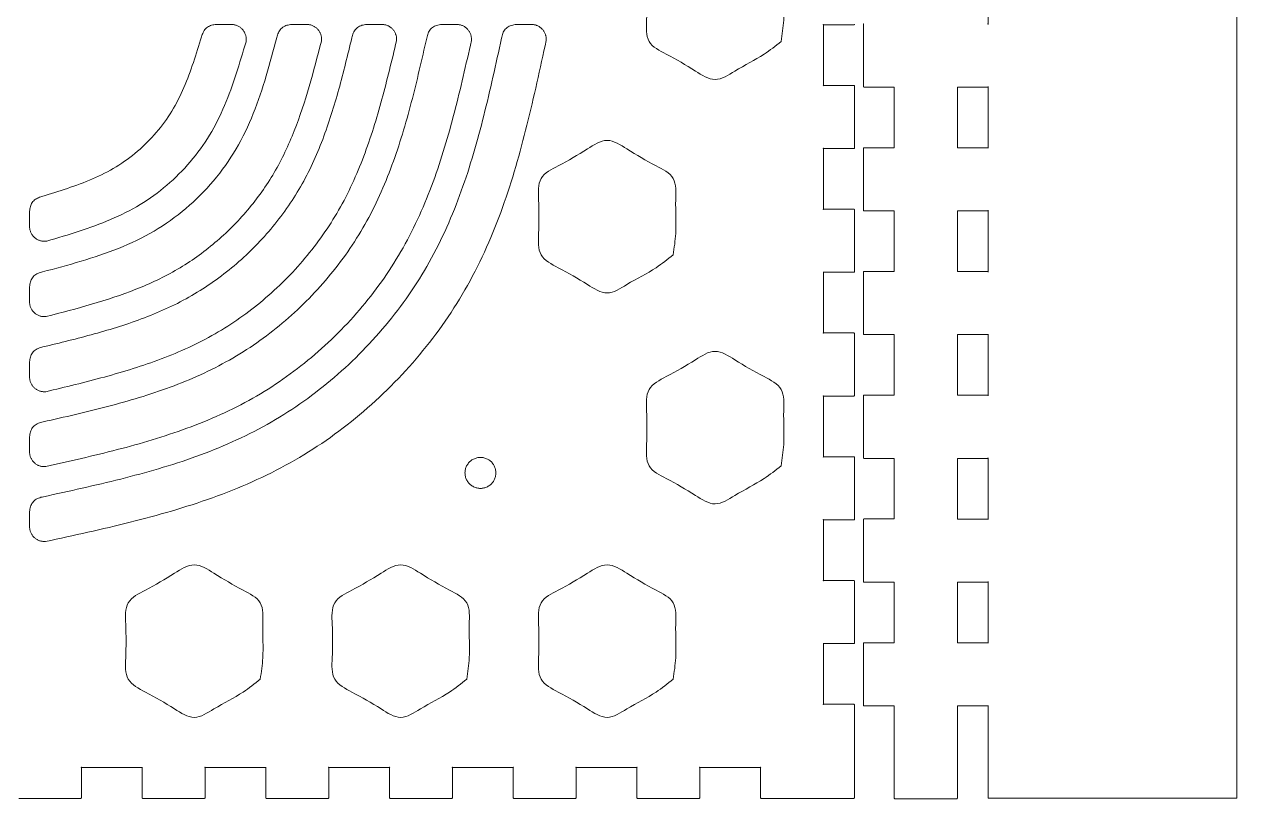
# Model space of a CAD drawing. Extents: x 10 to 568, y 23 to 1008.
# Drawn here: x 156 to 352, y 22.6 to 147.8 of the extents above; entities that cross this region are included whole.
import ezdxf

# ---------------------------------------------------------------- set-up
doc = ezdxf.new("R2010")
doc.units = 0
doc.layers.add('GEOMETRY', color=7, linetype='CONTINUOUS', lineweight=13)

msp = doc.modelspace()

# ---------------------------------------------------------------- linework, layer by layer
at = {"layer": 'GEOMETRY', "color": 7}
for points in [[(311.83937, 37.72765), (311.83937, 22.72339), (352.024, 22.72339), (352.024, 482.90769), (311.83937, 482.90769)], [(311.83937, 157.72702), (311.83937, 147.74778)], [(290.1, 137.9), (285.2, 137.9), (285.2, 147.7), (290.1, 147.7)], [(291.64157, 147.73801), (291.64157, 137.7376)], [(290.2, 127.8), (290.2, 137.8)], [(291.74182, 137.6378), (296.64177, 137.6378), (296.64177, 127.83788), (291.74182, 127.83788)], [(311.74167, 127.83735), (306.84172, 127.83735), (306.84172, 137.63727), (311.74167, 137.63727)], [(311.83937, 137.72669), (311.83937, 127.74745)], [(290.1, 117.9), (285.2, 117.9), (285.2, 127.7), (290.1, 127.7)], [(291.64157, 127.73762), (291.64157, 117.73772)], [(290.2, 107.8), (290.2, 117.8)], [(311.83937, 117.72686), (311.83937, 107.74762)], [(291.74182, 117.63802), (296.64177, 117.63802), (296.64177, 107.83756), (291.74182, 107.83756)], [(311.74167, 107.83702), (306.84172, 107.83702), (306.84172, 117.63748), (311.74167, 117.63748)], [(290.1, 97.9), (285.2, 97.9), (285.2, 107.7), (290.1, 107.7)], [(291.64157, 107.73786), (291.64157, 97.73796)], [(290.2, 87.8), (290.2, 97.8)], [(291.74182, 97.63771), (296.64177, 97.63771), (296.64177, 87.83778), (291.74182, 87.83778)], [(311.74167, 87.83719), (306.84172, 87.83719), (306.84172, 97.63712), (311.74167, 97.63712)], [(311.83937, 97.72706), (311.83937, 87.74729)], [(290.1, 77.9), (285.2, 77.9), (285.2, 87.7), (290.1, 87.7)], [(291.64157, 87.73753), (291.64157, 77.73763)], [(290.2, 67.8), (290.2, 77.8)], [(291.74182, 77.63793), (296.64177, 77.63793), (296.64177, 67.838), (291.74182, 67.838)], [(311.74167, 67.83739), (306.84172, 67.83739), (306.84172, 77.63732), (311.74167, 77.63732)], [(311.83937, 77.72673), (311.83937, 67.74749)], [(290.1, 57.9), (285.2, 57.9), (285.2, 67.7), (290.1, 67.7)], [(291.64157, 67.73775), (291.64157, 57.73785)], [(290.2, 47.8), (290.2, 57.8)], [(291.74182, 57.6376), (296.64177, 57.6376), (296.64177, 47.8377), (291.74182, 47.8377)], [(311.74167, 47.83709), (306.84172, 47.83709), (306.84172, 57.63699), (311.74167, 57.63699)], [(311.83937, 57.72692), (311.83937, 47.74769)], [(290.1, 37.9), (285.2, 37.9), (285.2, 47.7), (290.1, 47.7)], [(291.64157, 47.7379), (291.64157, 37.738)], [(290.2, 22.8), (290.2, 27.8), (290.2, 37.8)], [(291.74182, 37.63775), (296.64177, 37.63775), (296.64177, 27.73757), (296.64177, 22.73787)], [(306.84172, 22.73787), (306.84172, 27.73757), (306.84172, 37.63775), (311.74167, 37.63775)], [(165.2, 22.8), (165.2, 27.7), (175, 27.7), (175, 22.8)], [(185.2, 22.8), (185.2, 27.7), (195, 27.7), (195, 22.8)], [(205.2, 22.8), (205.2, 27.7), (215, 27.7), (215, 22.8)], [(225.2, 22.8), (225.2, 27.7), (235, 27.7), (235, 22.8)], [(245.2, 22.8), (245.2, 27.7), (255, 27.7), (255, 22.8)], [(265.2, 22.8), (265.2, 27.7), (275, 27.7), (275, 22.8)], [(155.1, 22.7), (165.1, 22.7)], [(175.1, 22.7), (185.1, 22.7)], [(195.1, 22.7), (205.1, 22.7)], [(215.1, 22.7), (225.1, 22.7)], [(235.1, 22.7), (245.1, 22.7)], [(255.1, 22.7), (265.1, 22.7)], [(275.1, 22.7), (285.1, 22.7), (290.1, 22.7)], [(296.74157, 22.63762), (301.74177, 22.63762), (306.74147, 22.63762)]]:
    msp.add_lwpolyline(points, dxfattribs=at)
at = {"layer": 'GEOMETRY', "color": 5}
for points in [[(186.994338, 147.756427), (189.441231, 147.756427)], [(199.191312, 147.756427), (201.622278, 147.756427)], [(211.329893, 147.756427), (213.753715, 147.756427)], [(223.440376, 147.756427), (225.860361, 147.756427)], [(235.535168, 147.756427), (237.952825, 147.756427)], [(156.80649, 117.567608), (156.80649, 115.121715)], [(156.80649, 105.370808), (156.80649, 102.940229)], [(156.80649, 93.232195), (156.80649, 90.80876)], [(156.80649, 81.122163), (156.80649, 78.701792)], [(156.80649, 69.027445), (156.80649, 66.609116)]]:
    msp.add_lwpolyline(points, dxfattribs=at)
at = {"layer": 'GEOMETRY', "color": 3}
for points in [[(278.35006, 145.01473)], [(260.88758, 110.52023)], [(278.35006, 76.44406)], [(194.11831, 41.94955)], [(227.50295, 41.94955)], [(260.88758, 41.94955)]]:
    msp.add_lwpolyline(points, close=True, dxfattribs=at)
at = {"layer": 'GEOMETRY', "color": 7}
for points in [[(311.83937, 137.72667)], [(311.83937, 117.72688)], [(311.83937, 97.72702)], [(311.83937, 77.72672)], [(311.83937, 57.72689)]]:
    msp.add_lwpolyline(points, close=True, dxfattribs=at)
at = {"layer": 'GEOMETRY', "color": 3}
for points, knots in [([(278.35006, 145.01473), (277.440145, 144.29188), (275.093166, 142.427407), (271.493252, 140.733374), (267.689118, 138.12951), (263.803475, 140.705376), (260.542546, 142.588073), (256.384274, 144.656366), (256.672517, 149.290129), (256.672404, 153.062638), (256.38449, 157.69656), (260.541545, 159.764175), (263.808691, 161.650333), (267.677523, 164.216848), (271.547854, 161.649821), (274.808782, 159.76712), (278.982376, 157.689991), (278.629418, 153.093581), (278.962298, 149.128948), (278.521108, 146.164166), (278.35006, 145.01473)], [0, 0, 0, 0, 3.456596, 8.915729, 12.372329, 15.828922, 21.288054, 24.744654, 28.201249, 33.66038, 37.116975, 40.573572, 46.032705, 49.489299, 52.9459, 58.405035, 61.861633, 65.318228, 70.777361, 74.233962, 74.233962, 74.233962, 74.233962]), ([(260.88758, 110.52023), (259.977665, 109.79738), (257.630687, 107.932905), (254.030775, 106.238869), (250.226645, 103.634999), (246.340998, 106.210868), (243.08007, 108.093569), (238.921791, 110.161856), (239.210047, 114.795621), (239.209935, 118.568131), (238.922005, 123.202059), (243.079067, 125.269672), (246.346214, 127.155828), (250.21505, 129.722336), (254.085377, 127.155314), (257.346304, 125.272617), (261.519897, 123.195489), (261.166947, 118.599077), (261.499828, 114.634443), (261.058631, 111.669664), (260.88758, 110.52023)], [0, 0, 0, 0, 3.456598, 8.91573, 12.372325, 15.828926, 21.288061, 24.744659, 28.201253, 33.660386, 37.116987, 40.573584, 46.032716, 49.489316, 52.94591, 58.40504, 61.861636, 65.318238, 70.777371, 74.233966, 74.233966, 74.233966, 74.233966]), ([(278.35006, 76.44406), (277.440145, 75.721208), (275.093168, 73.856729), (271.493252, 72.162695), (267.689118, 69.55883), (263.803475, 72.134696), (260.542546, 74.017393), (256.384274, 76.085686), (256.672517, 80.719449), (256.672403, 84.491958), (256.384491, 89.12588), (260.541543, 91.1935), (263.808691, 93.079656), (267.677523, 95.646167), (271.547854, 93.079144), (274.808785, 91.196446), (278.982375, 89.119311), (278.629419, 84.522903), (278.962299, 80.558272), (278.521108, 77.593494), (278.35006, 76.44406)], [0, 0, 0, 0, 3.456601, 8.915734, 12.372334, 15.828928, 21.28806, 24.74466, 28.201255, 33.660385, 37.11698, 40.573581, 46.032712, 49.489306, 52.945906, 58.40504, 61.86164, 65.318234, 70.777365, 74.233959, 74.233959, 74.233959, 74.233959]), ([(194.11831, 41.94955), (193.208395, 41.2267), (190.861416, 39.362224), (187.261502, 37.668188), (183.457368, 35.064319), (179.571725, 37.640189), (176.310798, 39.522889), (172.152523, 41.591176), (172.440768, 46.22494), (172.440654, 49.997452), (172.152738, 54.631379), (176.309795, 56.698995), (179.576941, 58.585153), (183.445773, 61.151668), (187.316104, 58.584641), (190.577032, 56.70194), (194.750628, 54.62481), (194.397667, 50.028396), (194.730549, 46.063764), (194.289358, 43.098984), (194.11831, 41.94955)], [0, 0, 0, 0, 3.456598, 8.915733, 12.372334, 15.828928, 21.288061, 24.744659, 28.201254, 33.660387, 37.116989, 40.573587, 46.032719, 49.489314, 52.945915, 58.405049, 61.861647, 65.318249, 70.777382, 74.233976, 74.233976, 74.233976, 74.233976]), ([(227.50295, 41.94955), (226.593035, 41.2267), (224.246057, 39.362225), (220.646145, 37.668189), (216.842015, 35.064319), (212.956368, 37.640188), (209.69544, 39.522889), (205.537161, 41.591176), (205.825417, 46.224941), (205.825304, 49.997451), (205.537376, 54.631379), (209.694437, 56.698995), (212.961584, 58.585154), (216.83042, 61.151668), (220.700747, 58.58464), (223.961674, 56.70194), (228.135266, 54.624809), (227.782317, 50.028397), (228.115198, 46.063763), (227.674001, 43.098984), (227.50295, 41.94955)], [0, 0, 0, 0, 3.456598, 8.91573, 12.372325, 15.828926, 21.288061, 24.744659, 28.201253, 33.660386, 37.116987, 40.573585, 46.03272, 49.489321, 52.945916, 58.405048, 61.861646, 65.318248, 70.777381, 74.233976, 74.233976, 74.233976, 74.233976]), ([(260.88758, 41.94955), (259.977665, 41.2267), (257.630687, 39.362225), (254.030775, 37.668189), (250.226645, 35.064319), (246.340998, 37.640188), (243.08007, 39.522889), (238.921791, 41.591176), (239.210047, 46.224941), (239.209934, 49.997451), (238.922006, 54.631379), (243.079067, 56.698995), (246.346214, 58.585154), (250.21505, 61.151668), (254.085377, 58.58464), (257.346304, 56.70194), (261.519896, 54.624809), (261.166947, 50.028397), (261.499828, 46.063763), (261.058631, 43.098984), (260.88758, 41.94955)], [0, 0, 0, 0, 3.456598, 8.91573, 12.372325, 15.828926, 21.288061, 24.744659, 28.201253, 33.660386, 37.116987, 40.573585, 46.03272, 49.489321, 52.945916, 58.405048, 61.861646, 65.318248, 70.777381, 74.233976, 74.233976, 74.233976, 74.233976])]:
    msp.add_open_spline(points, degree=3, knots=knots, dxfattribs=at)
at = {"layer": 'GEOMETRY', "color": 5}
for points, knots in [([(186.994338, 147.756427), (186.869662, 147.739058), (186.621464, 147.704481), (186.25402, 147.629539), (185.901546, 147.507972), (185.579563, 147.322009), (185.296093, 147.08456), (185.056586, 146.800148), (184.875094, 146.474456), (184.736894, 146.125847), (184.659344, 145.887559), (184.62039, 145.767863)], [0, 0, 0, 0, 0.377613, 0.751735, 1.123556, 1.490742, 1.860619, 2.227805, 2.599624, 2.973744, 3.351342, 3.351342, 3.351342, 3.351342]), ([(191.819941, 144.949163), (191.826211, 145.026887), (191.838719, 145.181958), (191.848182, 145.414684), (191.838469, 145.646418), (191.800499, 145.874803), (191.737836, 146.097555), (191.653191, 146.314199), (191.549008, 146.522854), (191.425672, 146.721181), (191.283976, 146.906442), (191.124487, 147.076625), (190.949102, 147.230843), (190.760372, 147.367856), (190.560568, 147.48694), (190.351114, 147.585326), (190.132066, 147.660308), (189.905065, 147.707901), (189.673954, 147.736807), (189.518931, 147.749876), (189.441231, 147.756427)], [0, 0, 0, 0, 0.233922, 0.466711, 0.698394, 0.928368, 1.159577, 1.391387, 1.625137, 1.858265, 2.090987, 2.323704, 2.556834, 2.790572, 3.022399, 3.253621, 3.483604, 3.715277, 3.948064, 4.181981, 4.181981, 4.181981, 4.181981]), ([(199.191312, 147.756427), (199.062489, 147.737883), (198.80612, 147.700979), (198.426933, 147.62102), (198.064282, 147.49128), (197.735273, 147.293207), (197.448352, 147.041345), (197.209321, 146.740774), (197.033676, 146.397997), (196.905252, 146.032371), (196.835435, 145.782947), (196.800352, 145.657614)], [0, 0, 0, 0, 0.390427, 0.776979, 1.160947, 1.539894, 1.921816, 2.30076, 2.684728, 3.071279, 3.461704, 3.461704, 3.461704, 3.461704]), ([(204.015222, 145.047162), (204.018395, 145.123206), (204.024725, 145.274943), (204.025253, 145.502332), (204.007593, 145.728115), (203.963151, 145.94979), (203.895294, 146.165339), (203.80663, 146.374404), (203.699638, 146.575366), (203.57463, 146.76601), (203.432425, 146.94382), (203.273544, 147.1069), (203.09981, 147.254504), (202.913608, 147.385506), (202.717087, 147.499297), (202.511571, 147.593254), (202.297099, 147.664797), (202.075214, 147.710172), (201.849495, 147.737732), (201.698135, 147.750185), (201.622278, 147.756427)], [0, 0, 0, 0, 0.228324, 0.455592, 0.681834, 0.906474, 1.132273, 1.358641, 1.586802, 1.814384, 2.041585, 2.268783, 2.496361, 2.724519, 2.95089, 3.176685, 3.401327, 3.627576, 3.854846, 4.083178, 4.083178, 4.083178, 4.083178]), ([(211.329893, 147.756427), (211.198658, 147.737185), (210.937544, 147.698899), (210.551556, 147.615963), (210.183062, 147.481362), (209.850135, 147.276109), (209.561447, 147.015759), (209.323004, 146.705734), (209.151193, 146.353048), (209.028974, 145.977644), (208.964015, 145.72186), (208.931366, 145.593302)], [0, 0, 0, 0, 0.397887, 0.79166, 1.182666, 1.568428, 1.957341, 2.3431, 2.734113, 3.127882, 3.525769, 3.525769, 3.525769, 3.525769]), ([(216.153248, 145.105347), (216.154658, 145.180344), (216.157471, 145.33), (216.152965, 145.554083), (216.13078, 145.77623), (216.082628, 145.993846), (216.011897, 146.205091), (215.921053, 146.409664), (215.812538, 146.606073), (215.686677, 146.792197), (215.54428, 146.965633), (215.385854, 147.124562), (215.213157, 147.268298), (215.028499, 147.395788), (214.833966, 147.506513), (214.630796, 147.597881), (214.41904, 147.667416), (214.200186, 147.711505), (213.977667, 147.738273), (213.828477, 147.750366), (213.753715, 147.756427)], [0, 0, 0, 0, 0.225024, 0.449034, 0.672063, 0.893561, 1.116161, 1.339305, 1.564171, 1.788481, 2.012423, 2.236364, 2.460677, 2.685549, 2.908686, 3.131287, 3.352784, 3.575811, 3.799822, 4.024836, 4.024836, 4.024836, 4.024836]), ([(223.440376, 147.756427), (223.307539, 147.736711), (223.043279, 147.697488), (222.652784, 147.612531), (222.280438, 147.474649), (221.944982, 147.264559), (221.655237, 146.998516), (221.417344, 146.682172), (221.248259, 146.322919), (221.130368, 145.941068), (221.068784, 145.681103), (221.037827, 145.550426)], [0, 0, 0, 0, 0.402845, 0.801408, 1.197095, 1.587375, 1.980918, 2.371188, 2.766878, 3.165446, 3.568299, 3.568299, 3.568299, 3.568299]), ([(228.263492, 145.145161), (228.263503, 145.21942), (228.263524, 145.367612), (228.255263, 145.589291), (228.231376, 145.809022), (228.180508, 146.023771), (228.107971, 146.23206), (228.015689, 146.433553), (227.906213, 146.626852), (227.779835, 146.809899), (227.63736, 146.980361), (227.479289, 147.136472), (227.307346, 147.27759), (227.123783, 147.402721), (226.930615, 147.51135), (226.729068, 147.600982), (226.519183, 147.669165), (226.302411, 147.712393), (226.08208, 147.738634), (225.934375, 147.750487), (225.860361, 147.756427)], [0, 0, 0, 0, 0.222765, 0.444551, 0.665291, 0.88463, 1.105042, 1.325982, 1.548593, 1.770663, 1.992378, 2.214094, 2.436169, 2.658784, 2.879731, 3.100143, 3.31948, 3.540305, 3.762083, 3.984833, 3.984833, 3.984833, 3.984833]), ([(235.535168, 147.756427), (235.401222, 147.736384), (235.134781, 147.696514), (234.74117, 147.610157), (234.366172, 147.470004), (234.029007, 147.256538), (233.73857, 146.986553), (233.501107, 146.665835), (233.333976, 146.302054), (233.219149, 145.915782), (233.159965, 145.652952), (233.130211, 145.520822)], [0, 0, 0, 0, 0.406283, 0.80816, 1.207081, 1.600465, 1.997211, 2.390597, 2.78952, 3.191406, 3.597692, 3.597692, 3.597692, 3.597692]), ([(240.358152, 145.173744), (240.357371, 145.247457), (240.355814, 145.394558), (240.345897, 145.61461), (240.318846, 145.832395), (240.266573, 146.04517), (240.19264, 146.251317), (240.099402, 146.450603), (239.989255, 146.641672), (239.862536, 146.822515), (239.720035, 146.990851), (239.562249, 147.144956), (239.39086, 147.284209), (239.208085, 147.407636), (239.015929, 147.514802), (238.815552, 147.603188), (238.607008, 147.670409), (238.391724, 147.713023), (238.172957, 147.738889), (238.026309, 147.750573), (237.952825, 147.756427)], [0, 0, 0, 0, 0.221148, 0.44132, 0.660546, 0.878337, 1.09718, 1.316539, 1.537536, 1.758, 1.978113, 2.198229, 2.418701, 2.639711, 2.859058, 3.077903, 3.295703, 3.514949, 3.735131, 3.956274, 3.956274, 3.956274, 3.956274]), ([(158.794543, 119.942045), (160.182397, 120.367562), (162.948623, 121.215688), (167.015296, 122.710517), (170.870284, 124.645604), (174.345029, 127.186437), (177.375977, 130.217389), (179.916829, 133.692122), (181.851917, 137.547111), (183.346742, 141.613786), (184.194872, 144.380009), (184.62039, 145.767863)], [0, 0, 0, 0, 4.354633, 8.679511, 12.985327, 17.248264, 21.53455, 25.79749, 30.103308, 34.428184, 38.782817, 38.782817, 38.782817, 38.782817]), ([(158.904557, 107.762599), (160.986209, 108.317275), (165.132802, 109.422173), (171.231986, 111.438986), (177.009896, 114.170733), (182.195266, 117.880696), (186.681771, 122.367106), (190.391839, 127.5524), (193.123714, 133.33025), (195.140646, 139.4294), (196.245632, 143.575972), (196.800352, 145.657614)], [0, 0, 0, 0, 6.462465, 12.873048, 19.249846, 25.55494, 31.900383, 38.205468, 44.582272, 50.992857, 57.455328, 57.455328, 57.455328, 57.455328]), ([(158.969194, 95.63113), (161.748381, 96.307501), (167.282349, 97.654302), (175.425593, 100.174364), (183.138423, 103.692358), (190.043793, 108.571491), (195.991003, 114.518704), (200.870135, 121.424072), (204.388124, 129.1369), (206.908185, 137.280144), (208.254992, 142.814113), (208.931366, 145.593302)], [0, 0, 0, 0, 8.58037, 17.08539, 25.54086, 33.894842, 42.307118, 50.661098, 59.116563, 67.62158, 76.201959, 76.201959, 76.201959, 76.201959]), ([(159.011713, 83.524162), (162.490177, 84.318439), (169.414752, 85.899607), (179.60749, 88.913388), (189.261043, 93.21231), (197.891027, 99.260544), (205.301542, 106.671072), (211.349758, 115.30107), (215.648658, 124.954635), (218.662404, 135.147383), (220.243556, 142.071961), (221.037827, 145.550426)], [0, 0, 0, 0, 10.70327, 21.306985, 31.844833, 42.250974, 52.733849, 63.139991, 73.67784, 84.281558, 94.984825, 94.984825, 94.984825, 94.984825]), ([(159.041823, 71.432507), (163.220519, 72.342519), (171.53747, 74.153735), (183.782723, 77.655753), (195.380284, 82.732558), (205.737501, 89.949876), (214.612793, 98.825159), (221.830112, 109.182372), (226.906939, 120.779922), (230.408975, 133.025174), (232.220197, 141.342126), (233.130211, 145.520822)], [0, 0, 0, 0, 12.829028, 25.533894, 38.15624, 50.616411, 63.172029, 75.632188, 88.254538, 100.959412, 113.788439, 113.788439, 113.788439, 113.788439]), ([(159.388956, 64.204053), (163.960066, 65.191539), (173.057761, 67.15689), (186.453082, 70.966369), (199.139925, 76.504162), (210.467995, 84.390612), (220.171911, 94.094585), (228.058288, 105.422707), (233.596013, 118.109578), (237.405407, 131.504922), (239.370697, 140.602627), (240.358152, 145.173744)], [0, 0, 0, 0, 14.028697, 27.920743, 41.721882, 55.344888, 69.07292, 82.695929, 96.497069, 110.389109, 124.417805, 124.417805, 124.417805, 124.417805]), ([(159.41724, 76.298772), (163.283191, 77.172258), (170.978809, 78.911034), (182.307105, 82.235659), (193.036128, 86.995053), (202.625288, 93.706796), (210.855565, 101.937086), (217.567283, 111.526263), (222.326654, 122.255293), (225.651255, 133.583592), (227.390014, 141.27921), (228.263492, 145.145161)], [0, 0, 0, 0, 11.889404, 23.667222, 35.371125, 46.92781, 58.570457, 70.127143, 81.831044, 93.608856, 105.498255, 105.498255, 105.498255, 105.498255]), ([(159.456742, 88.408804), (162.616513, 89.166759), (168.90793, 90.675924), (178.166411, 93.511438), (186.93539, 97.489126), (194.783593, 103.023928), (201.538136, 109.778473), (207.072928, 117.626679), (211.050614, 126.395658), (213.886128, 135.654148), (215.395292, 141.945572), (216.153248, 145.105347)], [0, 0, 0, 0, 9.74759, 19.408417, 29.012116, 38.499455, 48.053848, 57.54117, 67.144873, 76.80571, 86.553311, 86.553311, 86.553311, 86.553311]), ([(159.515744, 100.547417), (161.967596, 101.187113), (166.851182, 102.461256), (174.035061, 104.800084), (180.840114, 107.990146), (186.943716, 112.34401), (192.218788, 117.619109), (196.57261, 123.722741), (199.762635, 130.527811), (202.101426, 137.711709), (203.375541, 142.595305), (204.015222, 145.047162)], [0, 0, 0, 0, 7.601319, 15.140266, 22.638493, 30.051053, 37.512057, 44.924604, 52.422844, 59.961792, 67.563116, 67.563116, 67.563116, 67.563116]), ([(159.613455, 112.742177), (161.353957, 113.257995), (164.822563, 114.285957), (169.922381, 116.112517), (174.755735, 118.502656), (179.107368, 121.66714), (182.895288, 125.455113), (186.059691, 129.806801), (188.449763, 134.640185), (190.276248, 139.740029), (191.304152, 143.208652), (191.819941, 144.949163)], [0, 0, 0, 0, 5.445687, 10.852578, 16.234517, 21.5611, 26.91807, 32.244653, 37.626585, 43.033476, 48.479164, 48.479164, 48.479164, 48.479164]), ([(158.794543, 119.942045), (158.674854, 119.903062), (158.43658, 119.825455), (158.087996, 119.687187), (157.762336, 119.505622), (157.477973, 119.266038), (157.240571, 118.982504), (157.054676, 118.660468), (156.933205, 118.307954), (156.858351, 117.940493), (156.823831, 117.692286), (156.80649, 117.567608)], [0, 0, 0, 0, 0.377607, 0.751732, 1.123543, 1.490753, 1.860647, 2.227851, 2.599669, 2.973795, 3.351405, 3.351405, 3.351405, 3.351405]), ([(156.80649, 115.121715), (156.813013, 115.044001), (156.826027, 114.888952), (156.854879, 114.6578), (156.902404, 114.430756), (156.977334, 114.211663), (157.075683, 114.002172), (157.194729, 113.80232), (157.331696, 113.613528), (157.485898, 113.438086), (157.656066, 113.278542), (157.841317, 113.13679), (158.039636, 113.013392), (158.248305, 112.909178), (158.464947, 112.82445), (158.68771, 112.761731), (158.916112, 112.723681), (159.147875, 112.71396), (159.380634, 112.72335), (159.535722, 112.735886), (159.613455, 112.742169)], [0, 0, 0, 0, 0.233952, 0.466769, 0.698478, 0.92848, 1.159722, 1.391564, 1.625334, 1.858489, 2.09124, 2.323982, 2.557137, 2.790912, 3.022755, 3.253988, 3.483986, 3.715704, 3.948521, 4.182472, 4.182472, 4.182472, 4.182472]), ([(158.904557, 107.762599), (158.779227, 107.727475), (158.529814, 107.657577), (158.164213, 107.529031), (157.821479, 107.353259), (157.520972, 107.114118), (157.269194, 106.827093), (157.071241, 106.49799), (156.941615, 106.135278), (156.861801, 105.756039), (156.824988, 105.499645), (156.80649, 105.370808)], [0, 0, 0, 0, 0.390447, 0.777015, 1.160992, 1.539966, 1.921907, 2.300869, 2.684859, 3.07143, 3.461876, 3.461876, 3.461876, 3.461876]), ([(156.80649, 102.940229), (156.812742, 102.864377), (156.825218, 102.713024), (156.852777, 102.487319), (156.898153, 102.265444), (156.969698, 102.050982), (157.063657, 101.845476), (157.177457, 101.648968), (157.308463, 101.462778), (157.456065, 101.289047), (157.619139, 101.130172), (157.796943, 100.987972), (157.987583, 100.86297), (158.18854, 100.755983), (158.397602, 100.667333), (158.613147, 100.599488), (158.834807, 100.554997), (159.060588, 100.537369), (159.287967, 100.537901), (159.439701, 100.544233), (159.515744, 100.547406)], [0, 0, 0, 0, 0.228322, 0.455583, 0.681813, 0.906451, 1.132242, 1.358596, 1.586753, 1.814329, 2.041517, 2.268707, 2.496285, 2.724444, 2.950797, 3.176588, 3.401235, 3.627458, 3.854719, 4.083041, 4.083041, 4.083041, 4.083041]), ([(158.969194, 95.63113), (158.840639, 95.598458), (158.584862, 95.533453), (158.20948, 95.411153), (157.856829, 95.239271), (157.546843, 95.000782), (157.286544, 94.712052), (157.081357, 94.379085), (156.946823, 94.010565), (156.863951, 93.624557), (156.82571, 93.363435), (156.80649, 93.232195)], [0, 0, 0, 0, 0.397898, 0.791669, 1.182679, 1.568439, 1.957349, 2.343103, 2.73412, 3.127894, 3.525785, 3.525785, 3.525785, 3.525785]), ([(156.80649, 90.80876), (156.812558, 90.734004), (156.824666, 90.584831), (156.851356, 90.362331), (156.895364, 90.143491), (156.964869, 89.931755), (157.056191, 89.728594), (157.166842, 89.53405), (157.294295, 89.349399), (157.437977, 89.176693), (157.596844, 89.018244), (157.77022, 88.875816), (157.956286, 88.749923), (158.152636, 88.64136), (158.357163, 88.550478), (158.568359, 88.479693), (158.785935, 88.431482), (159.008054, 88.409287), (159.232112, 88.404688), (159.381753, 88.40743), (159.456742, 88.408804)], [0, 0, 0, 0, 0.224999, 0.448978, 0.671969, 0.893441, 1.116015, 1.339127, 1.56397, 1.788258, 2.012171, 2.236084, 2.460369, 2.685199, 2.908321, 3.130896, 3.352355, 3.575366, 3.799355, 4.024351, 4.024351, 4.024351, 4.024351]), ([(159.011713, 83.524162), (158.881094, 83.493183), (158.621242, 83.431553), (158.239561, 83.313601), (157.880462, 83.144513), (157.564254, 82.906663), (157.298329, 82.616997), (157.088289, 82.281673), (156.950443, 81.909461), (156.865467, 81.519114), (156.826219, 81.25495), (156.80649, 81.122163)], [0, 0, 0, 0, 0.402698, 0.801123, 1.196682, 1.58682, 1.980226, 2.370371, 2.76592, 3.164346, 3.56705, 3.56705, 3.56705, 3.56705]), ([(156.80649, 78.701792), (156.812409, 78.627785), (156.82422, 78.480095), (156.850519, 78.259801), (156.893771, 78.043069), (156.961941, 77.833218), (157.051553, 77.631708), (157.160158, 77.438576), (157.285264, 77.255045), (157.426347, 77.083124), (157.582427, 76.925074), (157.75285, 76.782607), (157.935853, 76.656231), (158.129102, 76.546736), (158.330557, 76.454476), (158.538793, 76.381839), (158.753564, 76.331254), (158.973132, 76.306107), (159.194843, 76.298173), (159.342999, 76.298572), (159.41724, 76.298772)], [0, 0, 0, 0, 0.222722, 0.444469, 0.665262, 0.884564, 1.104935, 1.325833, 1.548411, 1.770447, 1.992125, 2.213807, 2.435844, 2.658413, 2.879318, 3.099697, 3.318995, 3.539788, 3.761527, 3.984244, 3.984244, 3.984244, 3.984244]), ([(232.224595, 75.287651), (232.214653, 75.190353), (232.194838, 74.996442), (232.151196, 74.708152), (232.079526, 74.427303), (231.967241, 74.160892), (231.821283, 73.911634), (231.645821, 73.679586), (231.445168, 73.467433), (231.221329, 73.278804), (230.977409, 73.117493), (230.715896, 72.986338), (230.44066, 72.886479), (230.156946, 72.819532), (229.86882, 72.786316), (229.580283, 72.786315), (229.292266, 72.819518), (229.008701, 72.886496), (228.733501, 72.986405), (228.471724, 73.117605), (228.227208, 73.278699), (228.003076, 73.467078), (227.803289, 73.67919), (227.63051, 73.91204), (227.486246, 74.161922), (227.37099, 74.427983), (227.287184, 74.707059), (227.236114, 74.995352), (227.218851, 75.28765), (227.236114, 75.579948), (227.287184, 75.868239), (227.37099, 76.147316), (227.486246, 76.413377), (227.63051, 76.663259), (227.803288, 76.896111), (228.003076, 77.108221), (228.227207, 77.296601), (228.471725, 77.457693), (228.733501, 77.588894), (229.008701, 77.688804), (229.292266, 77.755779), (229.580283, 77.788986), (229.868821, 77.788985), (230.156945, 77.755765), (230.44066, 77.688821), (230.715896, 77.588961), (230.977409, 77.457805), (231.22133, 77.296496), (231.445168, 77.107866), (231.645822, 76.895715), (231.821283, 76.663665), (231.967241, 76.414407), (232.079526, 76.147996), (232.151196, 75.867146), (232.194838, 75.578857), (232.214653, 75.384947), (232.224595, 75.287651)], [0, 0, 0, 0, 0.293399, 0.584734, 0.874074, 1.160432, 1.448987, 1.738491, 2.031345, 2.323224, 2.614738, 2.906607, 3.198845, 3.491149, 3.779117, 4.067012, 4.354876, 4.646955, 4.939104, 5.23124, 5.523383, 5.815527, 6.107627, 6.395531, 6.683446, 6.971348, 7.263454, 7.555599, 7.84773, 8.139859, 8.432004, 8.724109, 9.012012, 9.299927, 9.587833, 9.879932, 10.172076, 10.464218, 10.756355, 11.048503, 11.340583, 11.628446, 11.916341, 12.20431, 12.496613, 12.788851, 13.08072, 13.372235, 13.664113, 13.956967, 14.246472, 14.535027, 14.821385, 15.110725, 15.40206, 15.695457, 15.695457, 15.695457, 15.695457]), ([(159.041823, 71.432507), (158.909702, 71.40274), (158.64689, 71.343527), (158.260641, 71.228677), (157.896884, 71.06153), (157.57621, 70.824038), (157.306263, 70.533588), (157.092841, 70.196416), (156.952711, 69.821425), (156.866382, 69.427822), (156.826526, 69.161387), (156.80649, 69.027445)], [0, 0, 0, 0, 0.406267, 0.808141, 1.207047, 1.600414, 1.997142, 2.390514, 2.789416, 3.191283, 3.597552, 3.597552, 3.597552, 3.597552]), ([(156.80649, 66.609116), (156.812377, 66.535642), (156.824125, 66.389018), (156.849951, 66.170275), (156.892553, 65.955019), (156.959789, 65.746513), (157.048182, 65.546167), (157.155344, 65.35404), (157.278774, 65.171302), (157.418009, 64.99994), (157.572099, 64.842181), (157.740404, 64.699685), (157.921219, 64.572978), (158.11226, 64.462836), (158.311523, 64.369617), (158.517639, 64.295679), (158.730398, 64.243433), (158.948136, 64.216208), (159.168162, 64.205929), (159.315252, 64.204679), (159.388956, 64.204053)], [0, 0, 0, 0, 0.221121, 0.441272, 0.660487, 0.878253, 1.097068, 1.316403, 1.537372, 1.757811, 1.977904, 2.197986, 2.418423, 2.639389, 2.858726, 3.077538, 3.295298, 3.514525, 3.734681, 3.955796, 3.955796, 3.955796, 3.955796])]:
    msp.add_open_spline(points, degree=3, knots=knots, dxfattribs=at)
at = {"layer": 'GEOMETRY', "color": 7}
for points, knots in [([(285.2, 147.7), (285.195598, 147.723522), (285.188411, 147.76192), (285.13808, 147.711589), (285.176478, 147.704402), (285.2, 147.7)], [0, 0, 0, 0, 0.04969, 0.081117, 0.130808, 0.130808, 0.130808, 0.130808]), ([(290.1, 147.7), (290.117486, 147.702779), (290.15199, 147.708264), (290.191736, 147.74801), (290.197221, 147.782514), (290.2, 147.8)], [0, 0, 0, 0, 0.052201, 0.103008, 0.155209, 0.155209, 0.155209, 0.155209]), ([(291.74182, 147.83771), (291.724323, 147.834952), (291.689816, 147.829513), (291.649885, 147.789968), (291.644366, 147.75548), (291.64157, 147.73801)], [0, 0, 0, 0, 0.052243, 0.103034, 0.155177, 0.155177, 0.155177, 0.155177]), ([(311.83937, 147.74778), (311.835463, 147.763594), (311.827743, 147.794843), (311.789966, 147.829984), (311.757937, 147.834756), (311.74167, 147.83718)], [0, 0, 0, 0, 0.048188, 0.09522, 0.143762, 0.143762, 0.143762, 0.143762]), ([(285.2, 137.9), (285.176478, 137.895598), (285.13808, 137.888411), (285.188411, 137.83808), (285.195598, 137.876478), (285.2, 137.9)], [0, 0, 0, 0, 0.04969, 0.081117, 0.130808, 0.130808, 0.130808, 0.130808]), ([(290.2, 137.8), (290.197221, 137.817486), (290.191736, 137.85199), (290.15199, 137.891736), (290.117486, 137.897221), (290.1, 137.9)], [0, 0, 0, 0, 0.052201, 0.103008, 0.155209, 0.155209, 0.155209, 0.155209]), ([(291.64157, 137.7376), (291.644363, 137.720123), (291.649878, 137.685622), (291.689786, 137.646015), (291.724313, 137.640564), (291.74182, 137.6378)], [0, 0, 0, 0, 0.052165, 0.102982, 0.155253, 0.155253, 0.155253, 0.155253]), ([(311.74167, 137.63727), (311.757909, 137.639692), (311.78989, 137.644461), (311.827478, 137.679688), (311.83537, 137.710866), (311.83937, 137.72667)], [0, 0, 0, 0, 0.048435, 0.095385, 0.143648, 0.143648, 0.143648, 0.143648]), ([(285.2, 127.7), (285.195598, 127.723522), (285.188411, 127.76192), (285.13808, 127.711589), (285.176478, 127.704402), (285.2, 127.7)], [0, 0, 0, 0, 0.04969, 0.081117, 0.130808, 0.130808, 0.130808, 0.130808]), ([(290.1, 127.7), (290.117486, 127.702779), (290.15199, 127.708264), (290.191736, 127.74801), (290.197221, 127.782514), (290.2, 127.8)], [0, 0, 0, 0, 0.052201, 0.103008, 0.155209, 0.155209, 0.155209, 0.155209]), ([(291.74182, 127.83788), (291.724312, 127.835072), (291.689731, 127.829527), (291.649918, 127.789695), (291.644375, 127.755121), (291.64157, 127.73762)], [0, 0, 0, 0, 0.052284, 0.103271, 0.155537, 0.155537, 0.155537, 0.155537]), ([(311.83937, 127.74745), (311.835452, 127.76328), (311.827702, 127.794593), (311.790045, 127.830003), (311.757948, 127.834878), (311.74167, 127.83735)], [0, 0, 0, 0, 0.048268, 0.095479, 0.144059, 0.144059, 0.144059, 0.144059]), ([(285.2, 117.9), (285.176478, 117.895598), (285.13808, 117.888411), (285.188411, 117.83808), (285.195598, 117.876478), (285.2, 117.9)], [0, 0, 0, 0, 0.04969, 0.081117, 0.130808, 0.130808, 0.130808, 0.130808]), ([(290.2, 117.8), (290.197221, 117.817486), (290.191736, 117.85199), (290.15199, 117.891736), (290.117486, 117.897221), (290.1, 117.9)], [0, 0, 0, 0, 0.052201, 0.103008, 0.155209, 0.155209, 0.155209, 0.155209]), ([(291.64157, 117.73772), (291.644362, 117.72025), (291.649873, 117.685765), (291.689801, 117.646209), (291.724315, 117.640776), (291.74182, 117.63802)], [0, 0, 0, 0, 0.05214, 0.102923, 0.155188, 0.155188, 0.155188, 0.155188]), ([(311.74167, 117.63748), (311.757909, 117.639902), (311.78989, 117.644671), (311.827478, 117.679898), (311.83537, 117.711076), (311.83937, 117.72688)], [0, 0, 0, 0, 0.048435, 0.095385, 0.143648, 0.143648, 0.143648, 0.143648]), ([(285.2, 107.7), (285.195598, 107.723522), (285.188411, 107.76192), (285.13808, 107.711589), (285.176478, 107.704402), (285.2, 107.7)], [0, 0, 0, 0, 0.04969, 0.081117, 0.130808, 0.130808, 0.130808, 0.130808]), ([(290.1, 107.7), (290.117486, 107.702779), (290.15199, 107.708264), (290.191736, 107.74801), (290.197221, 107.782514), (290.2, 107.8)], [0, 0, 0, 0, 0.052201, 0.103008, 0.155209, 0.155209, 0.155209, 0.155209]), ([(291.74182, 107.83756), (291.724323, 107.834802), (291.689816, 107.829363), (291.649885, 107.789818), (291.644366, 107.75533), (291.64157, 107.73786)], [0, 0, 0, 0, 0.052243, 0.103034, 0.155177, 0.155177, 0.155177, 0.155177]), ([(311.83937, 107.74762), (311.835458, 107.763417), (311.827725, 107.79465), (311.789972, 107.829801), (311.757938, 107.834588), (311.74167, 107.83702)], [0, 0, 0, 0, 0.048146, 0.095193, 0.143741, 0.143741, 0.143741, 0.143741]), ([(285.2, 97.9), (285.176478, 97.895598), (285.13808, 97.888411), (285.188411, 97.83808), (285.195598, 97.876478), (285.2, 97.9)], [0, 0, 0, 0, 0.04969, 0.081117, 0.130808, 0.130808, 0.130808, 0.130808]), ([(290.2, 97.8), (290.197221, 97.817486), (290.191736, 97.85199), (290.15199, 97.891736), (290.117486, 97.897221), (290.1, 97.9)], [0, 0, 0, 0, 0.052201, 0.103008, 0.155209, 0.155209, 0.155209, 0.155209]), ([(291.64157, 97.73796), (291.64437, 97.720453), (291.649898, 97.685877), (291.689719, 97.646042), (291.724304, 97.640511), (291.74182, 97.63771)], [0, 0, 0, 0, 0.052278, 0.103247, 0.155549, 0.155549, 0.155549, 0.155549]), ([(311.74167, 97.63712), (311.75792, 97.63959), (311.789969, 97.644462), (311.827437, 97.679957), (311.835359, 97.7112), (311.83937, 97.72702)], [0, 0, 0, 0, 0.048473, 0.095603, 0.143945, 0.143945, 0.143945, 0.143945]), ([(285.2, 87.7), (285.195598, 87.723522), (285.188411, 87.76192), (285.13808, 87.711589), (285.176478, 87.704402), (285.2, 87.7)], [0, 0, 0, 0, 0.04969, 0.081117, 0.130808, 0.130808, 0.130808, 0.130808]), ([(290.1, 87.7), (290.117486, 87.702779), (290.15199, 87.708264), (290.191736, 87.74801), (290.197221, 87.782514), (290.2, 87.8)], [0, 0, 0, 0, 0.052201, 0.103008, 0.155209, 0.155209, 0.155209, 0.155209]), ([(291.74182, 87.83778), (291.724313, 87.83498), (291.689737, 87.829452), (291.649902, 87.789631), (291.644371, 87.755046), (291.64157, 87.73753)], [0, 0, 0, 0, 0.052278, 0.103247, 0.155549, 0.155549, 0.155549, 0.155549]), ([(311.83937, 87.74729), (311.835464, 87.763136), (311.827744, 87.794461), (311.790069, 87.829883), (311.757964, 87.83473), (311.74167, 87.83719)], [0, 0, 0, 0, 0.048302, 0.095482, 0.1441, 0.1441, 0.1441, 0.1441]), ([(285.2, 77.9), (285.176478, 77.895598), (285.13808, 77.888411), (285.188411, 77.83808), (285.195598, 77.876478), (285.2, 77.9)], [0, 0, 0, 0, 0.04969, 0.081117, 0.130808, 0.130808, 0.130808, 0.130808]), ([(290.2, 77.8), (290.197221, 77.817486), (290.191736, 77.85199), (290.15199, 77.891736), (290.117486, 77.897221), (290.1, 77.9)], [0, 0, 0, 0, 0.052201, 0.103008, 0.155209, 0.155209, 0.155209, 0.155209]), ([(291.64157, 77.73763), (291.644362, 77.72016), (291.649873, 77.685675), (291.689801, 77.646119), (291.724315, 77.640686), (291.74182, 77.63793)], [0, 0, 0, 0, 0.05214, 0.102923, 0.155188, 0.155188, 0.155188, 0.155188]), ([(311.74167, 77.63732), (311.757909, 77.639742), (311.78989, 77.644511), (311.827478, 77.679738), (311.83537, 77.710916), (311.83937, 77.72672)], [0, 0, 0, 0, 0.048435, 0.095385, 0.143648, 0.143648, 0.143648, 0.143648]), ([(285.2, 67.7), (285.195598, 67.723522), (285.188411, 67.76192), (285.13808, 67.711589), (285.176478, 67.704402), (285.2, 67.7)], [0, 0, 0, 0, 0.04969, 0.081117, 0.130808, 0.130808, 0.130808, 0.130808]), ([(290.1, 67.7), (290.117486, 67.702779), (290.15199, 67.708264), (290.191736, 67.74801), (290.197221, 67.782514), (290.2, 67.8)], [0, 0, 0, 0, 0.052201, 0.103008, 0.155209, 0.155209, 0.155209, 0.155209]), ([(291.74182, 67.838), (291.724313, 67.8352), (291.689737, 67.829672), (291.649902, 67.789851), (291.644371, 67.755266), (291.64157, 67.73775)], [0, 0, 0, 0, 0.052278, 0.103247, 0.155549, 0.155549, 0.155549, 0.155549]), ([(311.83937, 67.74749), (311.835452, 67.76332), (311.827702, 67.794633), (311.790045, 67.830043), (311.757948, 67.834918), (311.74167, 67.83739)], [0, 0, 0, 0, 0.048268, 0.095479, 0.144059, 0.144059, 0.144059, 0.144059]), ([(285.2, 57.9), (285.176478, 57.895598), (285.13808, 57.888411), (285.188411, 57.83808), (285.195598, 57.876478), (285.2, 57.9)], [0, 0, 0, 0, 0.04969, 0.081117, 0.130808, 0.130808, 0.130808, 0.130808]), ([(290.2, 57.8), (290.197221, 57.817486), (290.191736, 57.85199), (290.15199, 57.891736), (290.117486, 57.897221), (290.1, 57.9)], [0, 0, 0, 0, 0.052201, 0.103008, 0.155209, 0.155209, 0.155209, 0.155209]), ([(291.64157, 57.73785), (291.64437, 57.720343), (291.649898, 57.685767), (291.689719, 57.645932), (291.724304, 57.640401), (291.74182, 57.6376)], [0, 0, 0, 0, 0.052278, 0.103247, 0.155549, 0.155549, 0.155549, 0.155549]), ([(311.74167, 57.63699), (311.75792, 57.63946), (311.789969, 57.644332), (311.827437, 57.679827), (311.835359, 57.71107), (311.83937, 57.72689)], [0, 0, 0, 0, 0.048473, 0.095603, 0.143945, 0.143945, 0.143945, 0.143945]), ([(285.2, 47.7), (285.195598, 47.723522), (285.188411, 47.76192), (285.13808, 47.711589), (285.176478, 47.704402), (285.2, 47.7)], [0, 0, 0, 0, 0.04969, 0.081117, 0.130808, 0.130808, 0.130808, 0.130808]), ([(290.1, 47.7), (290.117486, 47.702779), (290.15199, 47.708264), (290.191736, 47.74801), (290.197221, 47.782514), (290.2, 47.8)], [0, 0, 0, 0, 0.052201, 0.103008, 0.155209, 0.155209, 0.155209, 0.155209]), ([(291.74182, 47.8377), (291.724322, 47.834942), (291.689807, 47.829501), (291.649873, 47.789912), (291.644363, 47.755394), (291.64157, 47.7379)], [0, 0, 0, 0, 0.052244, 0.103053, 0.155264, 0.155264, 0.155264, 0.155264]), ([(311.83937, 47.74769), (311.835458, 47.763487), (311.827725, 47.79472), (311.789972, 47.829871), (311.757938, 47.834658), (311.74167, 47.83709)], [0, 0, 0, 0, 0.048146, 0.095193, 0.143741, 0.143741, 0.143741, 0.143741]), ([(285.2, 37.9), (285.176478, 37.895598), (285.13808, 37.888411), (285.188411, 37.83808), (285.195598, 37.876478), (285.2, 37.9)], [0, 0, 0, 0, 0.04969, 0.081117, 0.130808, 0.130808, 0.130808, 0.130808]), ([(290.2, 37.8), (290.197221, 37.817486), (290.191736, 37.85199), (290.15199, 37.891736), (290.117486, 37.897221), (290.1, 37.9)], [0, 0, 0, 0, 0.052201, 0.103008, 0.155209, 0.155209, 0.155209, 0.155209]), ([(291.64157, 37.738), (291.64437, 37.720493), (291.649898, 37.685917), (291.689719, 37.646082), (291.724304, 37.640551), (291.74182, 37.63775)], [0, 0, 0, 0, 0.052278, 0.103247, 0.155549, 0.155549, 0.155549, 0.155549]), ([(311.74167, 37.63775), (311.757941, 37.640208), (311.790009, 37.645053), (311.827532, 37.680543), (311.83539, 37.711812), (311.83937, 37.72765)], [0, 0, 0, 0, 0.048532, 0.095646, 0.144008, 0.144008, 0.144008, 0.144008]), ([(165.2, 27.7), (165.195598, 27.723522), (165.188411, 27.76192), (165.13808, 27.711589), (165.176478, 27.704402), (165.2, 27.7)], [0, 0, 0, 0, 0.04969, 0.081117, 0.130808, 0.130808, 0.130808, 0.130808]), ([(175, 27.7), (175.023522, 27.704402), (175.06192, 27.711589), (175.011589, 27.76192), (175.004402, 27.723522), (175, 27.7)], [0, 0, 0, 0, 0.04969, 0.081117, 0.130808, 0.130808, 0.130808, 0.130808]), ([(185.2, 27.7), (185.195598, 27.723522), (185.188411, 27.76192), (185.13808, 27.711589), (185.176478, 27.704402), (185.2, 27.7)], [0, 0, 0, 0, 0.04969, 0.081117, 0.130808, 0.130808, 0.130808, 0.130808]), ([(195, 27.7), (195.023522, 27.704402), (195.06192, 27.711589), (195.011589, 27.76192), (195.004402, 27.723522), (195, 27.7)], [0, 0, 0, 0, 0.04969, 0.081117, 0.130808, 0.130808, 0.130808, 0.130808]), ([(205.2, 27.7), (205.195598, 27.723522), (205.188411, 27.76192), (205.13808, 27.711589), (205.176478, 27.704402), (205.2, 27.7)], [0, 0, 0, 0, 0.04969, 0.081117, 0.130808, 0.130808, 0.130808, 0.130808]), ([(215, 27.7), (215.023522, 27.704402), (215.06192, 27.711589), (215.011589, 27.76192), (215.004402, 27.723522), (215, 27.7)], [0, 0, 0, 0, 0.04969, 0.081117, 0.130808, 0.130808, 0.130808, 0.130808]), ([(225.2, 27.7), (225.195598, 27.723522), (225.188411, 27.76192), (225.13808, 27.711589), (225.176478, 27.704402), (225.2, 27.7)], [0, 0, 0, 0, 0.04969, 0.081117, 0.130808, 0.130808, 0.130808, 0.130808]), ([(235, 27.7), (235.023522, 27.704402), (235.06192, 27.711589), (235.011589, 27.76192), (235.004402, 27.723522), (235, 27.7)], [0, 0, 0, 0, 0.04969, 0.081117, 0.130808, 0.130808, 0.130808, 0.130808]), ([(245.2, 27.7), (245.195598, 27.723522), (245.188411, 27.76192), (245.13808, 27.711589), (245.176478, 27.704402), (245.2, 27.7)], [0, 0, 0, 0, 0.04969, 0.081117, 0.130808, 0.130808, 0.130808, 0.130808]), ([(255, 27.7), (255.023522, 27.704402), (255.06192, 27.711589), (255.011589, 27.76192), (255.004402, 27.723522), (255, 27.7)], [0, 0, 0, 0, 0.04969, 0.081117, 0.130808, 0.130808, 0.130808, 0.130808]), ([(265.2, 27.7), (265.195598, 27.723522), (265.188411, 27.76192), (265.13808, 27.711589), (265.176478, 27.704402), (265.2, 27.7)], [0, 0, 0, 0, 0.04969, 0.081117, 0.130808, 0.130808, 0.130808, 0.130808]), ([(275, 27.7), (275.023522, 27.704402), (275.06192, 27.711589), (275.011589, 27.76192), (275.004402, 27.723522), (275, 27.7)], [0, 0, 0, 0, 0.04969, 0.081117, 0.130808, 0.130808, 0.130808, 0.130808]), ([(165.1, 22.7), (165.117486, 22.702779), (165.15199, 22.708264), (165.191736, 22.74801), (165.197221, 22.782514), (165.2, 22.8)], [0, 0, 0, 0, 0.052201, 0.103008, 0.155209, 0.155209, 0.155209, 0.155209]), ([(175, 22.8), (175.002779, 22.782514), (175.008264, 22.74801), (175.04801, 22.708264), (175.082514, 22.702779), (175.1, 22.7)], [0, 0, 0, 0, 0.052201, 0.103008, 0.155209, 0.155209, 0.155209, 0.155209]), ([(185.1, 22.7), (185.117486, 22.702779), (185.15199, 22.708264), (185.191736, 22.74801), (185.197221, 22.782514), (185.2, 22.8)], [0, 0, 0, 0, 0.052201, 0.103008, 0.155209, 0.155209, 0.155209, 0.155209]), ([(195, 22.8), (195.002779, 22.782514), (195.008264, 22.74801), (195.04801, 22.708264), (195.082514, 22.702779), (195.1, 22.7)], [0, 0, 0, 0, 0.052201, 0.103008, 0.155209, 0.155209, 0.155209, 0.155209]), ([(205.1, 22.7), (205.117486, 22.702779), (205.15199, 22.708264), (205.191736, 22.74801), (205.197221, 22.782514), (205.2, 22.8)], [0, 0, 0, 0, 0.052201, 0.103008, 0.155209, 0.155209, 0.155209, 0.155209]), ([(215, 22.8), (215.002779, 22.782514), (215.008264, 22.74801), (215.04801, 22.708264), (215.082514, 22.702779), (215.1, 22.7)], [0, 0, 0, 0, 0.052201, 0.103008, 0.155209, 0.155209, 0.155209, 0.155209]), ([(225.1, 22.7), (225.117486, 22.702779), (225.15199, 22.708264), (225.191736, 22.74801), (225.197221, 22.782514), (225.2, 22.8)], [0, 0, 0, 0, 0.052201, 0.103008, 0.155209, 0.155209, 0.155209, 0.155209]), ([(235, 22.8), (235.002779, 22.782514), (235.008264, 22.74801), (235.04801, 22.708264), (235.082514, 22.702779), (235.1, 22.7)], [0, 0, 0, 0, 0.052201, 0.103008, 0.155209, 0.155209, 0.155209, 0.155209]), ([(245.1, 22.7), (245.117486, 22.702779), (245.15199, 22.708264), (245.191736, 22.74801), (245.197221, 22.782514), (245.2, 22.8)], [0, 0, 0, 0, 0.052201, 0.103008, 0.155209, 0.155209, 0.155209, 0.155209]), ([(255, 22.8), (255.002779, 22.782514), (255.008264, 22.74801), (255.04801, 22.708264), (255.082514, 22.702779), (255.1, 22.7)], [0, 0, 0, 0, 0.052201, 0.103008, 0.155209, 0.155209, 0.155209, 0.155209]), ([(265.1, 22.7), (265.117486, 22.702779), (265.15199, 22.708264), (265.191736, 22.74801), (265.197221, 22.782514), (265.2, 22.8)], [0, 0, 0, 0, 0.052201, 0.103008, 0.155209, 0.155209, 0.155209, 0.155209]), ([(275, 22.8), (275.002779, 22.782514), (275.008264, 22.74801), (275.04801, 22.708264), (275.082514, 22.702779), (275.1, 22.7)], [0, 0, 0, 0, 0.052201, 0.103008, 0.155209, 0.155209, 0.155209, 0.155209]), ([(290.1, 22.7), (290.117486, 22.702779), (290.15199, 22.708264), (290.191736, 22.74801), (290.197221, 22.782514), (290.2, 22.8)], [0, 0, 0, 0, 0.052201, 0.103008, 0.155209, 0.155209, 0.155209, 0.155209]), ([(296.64177, 22.73787), (296.644528, 22.720372), (296.649969, 22.685857), (296.689558, 22.645923), (296.724076, 22.640413), (296.74157, 22.63762)], [0, 0, 0, 0, 0.052244, 0.103053, 0.155264, 0.155264, 0.155264, 0.155264]), ([(306.74147, 22.63762), (306.758977, 22.64042), (306.793553, 22.645948), (306.833388, 22.685769), (306.838919, 22.720354), (306.84172, 22.73787)], [0, 0, 0, 0, 0.052278, 0.103247, 0.155549, 0.155549, 0.155549, 0.155549])]:
    msp.add_open_spline(points, degree=3, knots=knots, dxfattribs=at)

doc.saveas('drawing.dxf')
